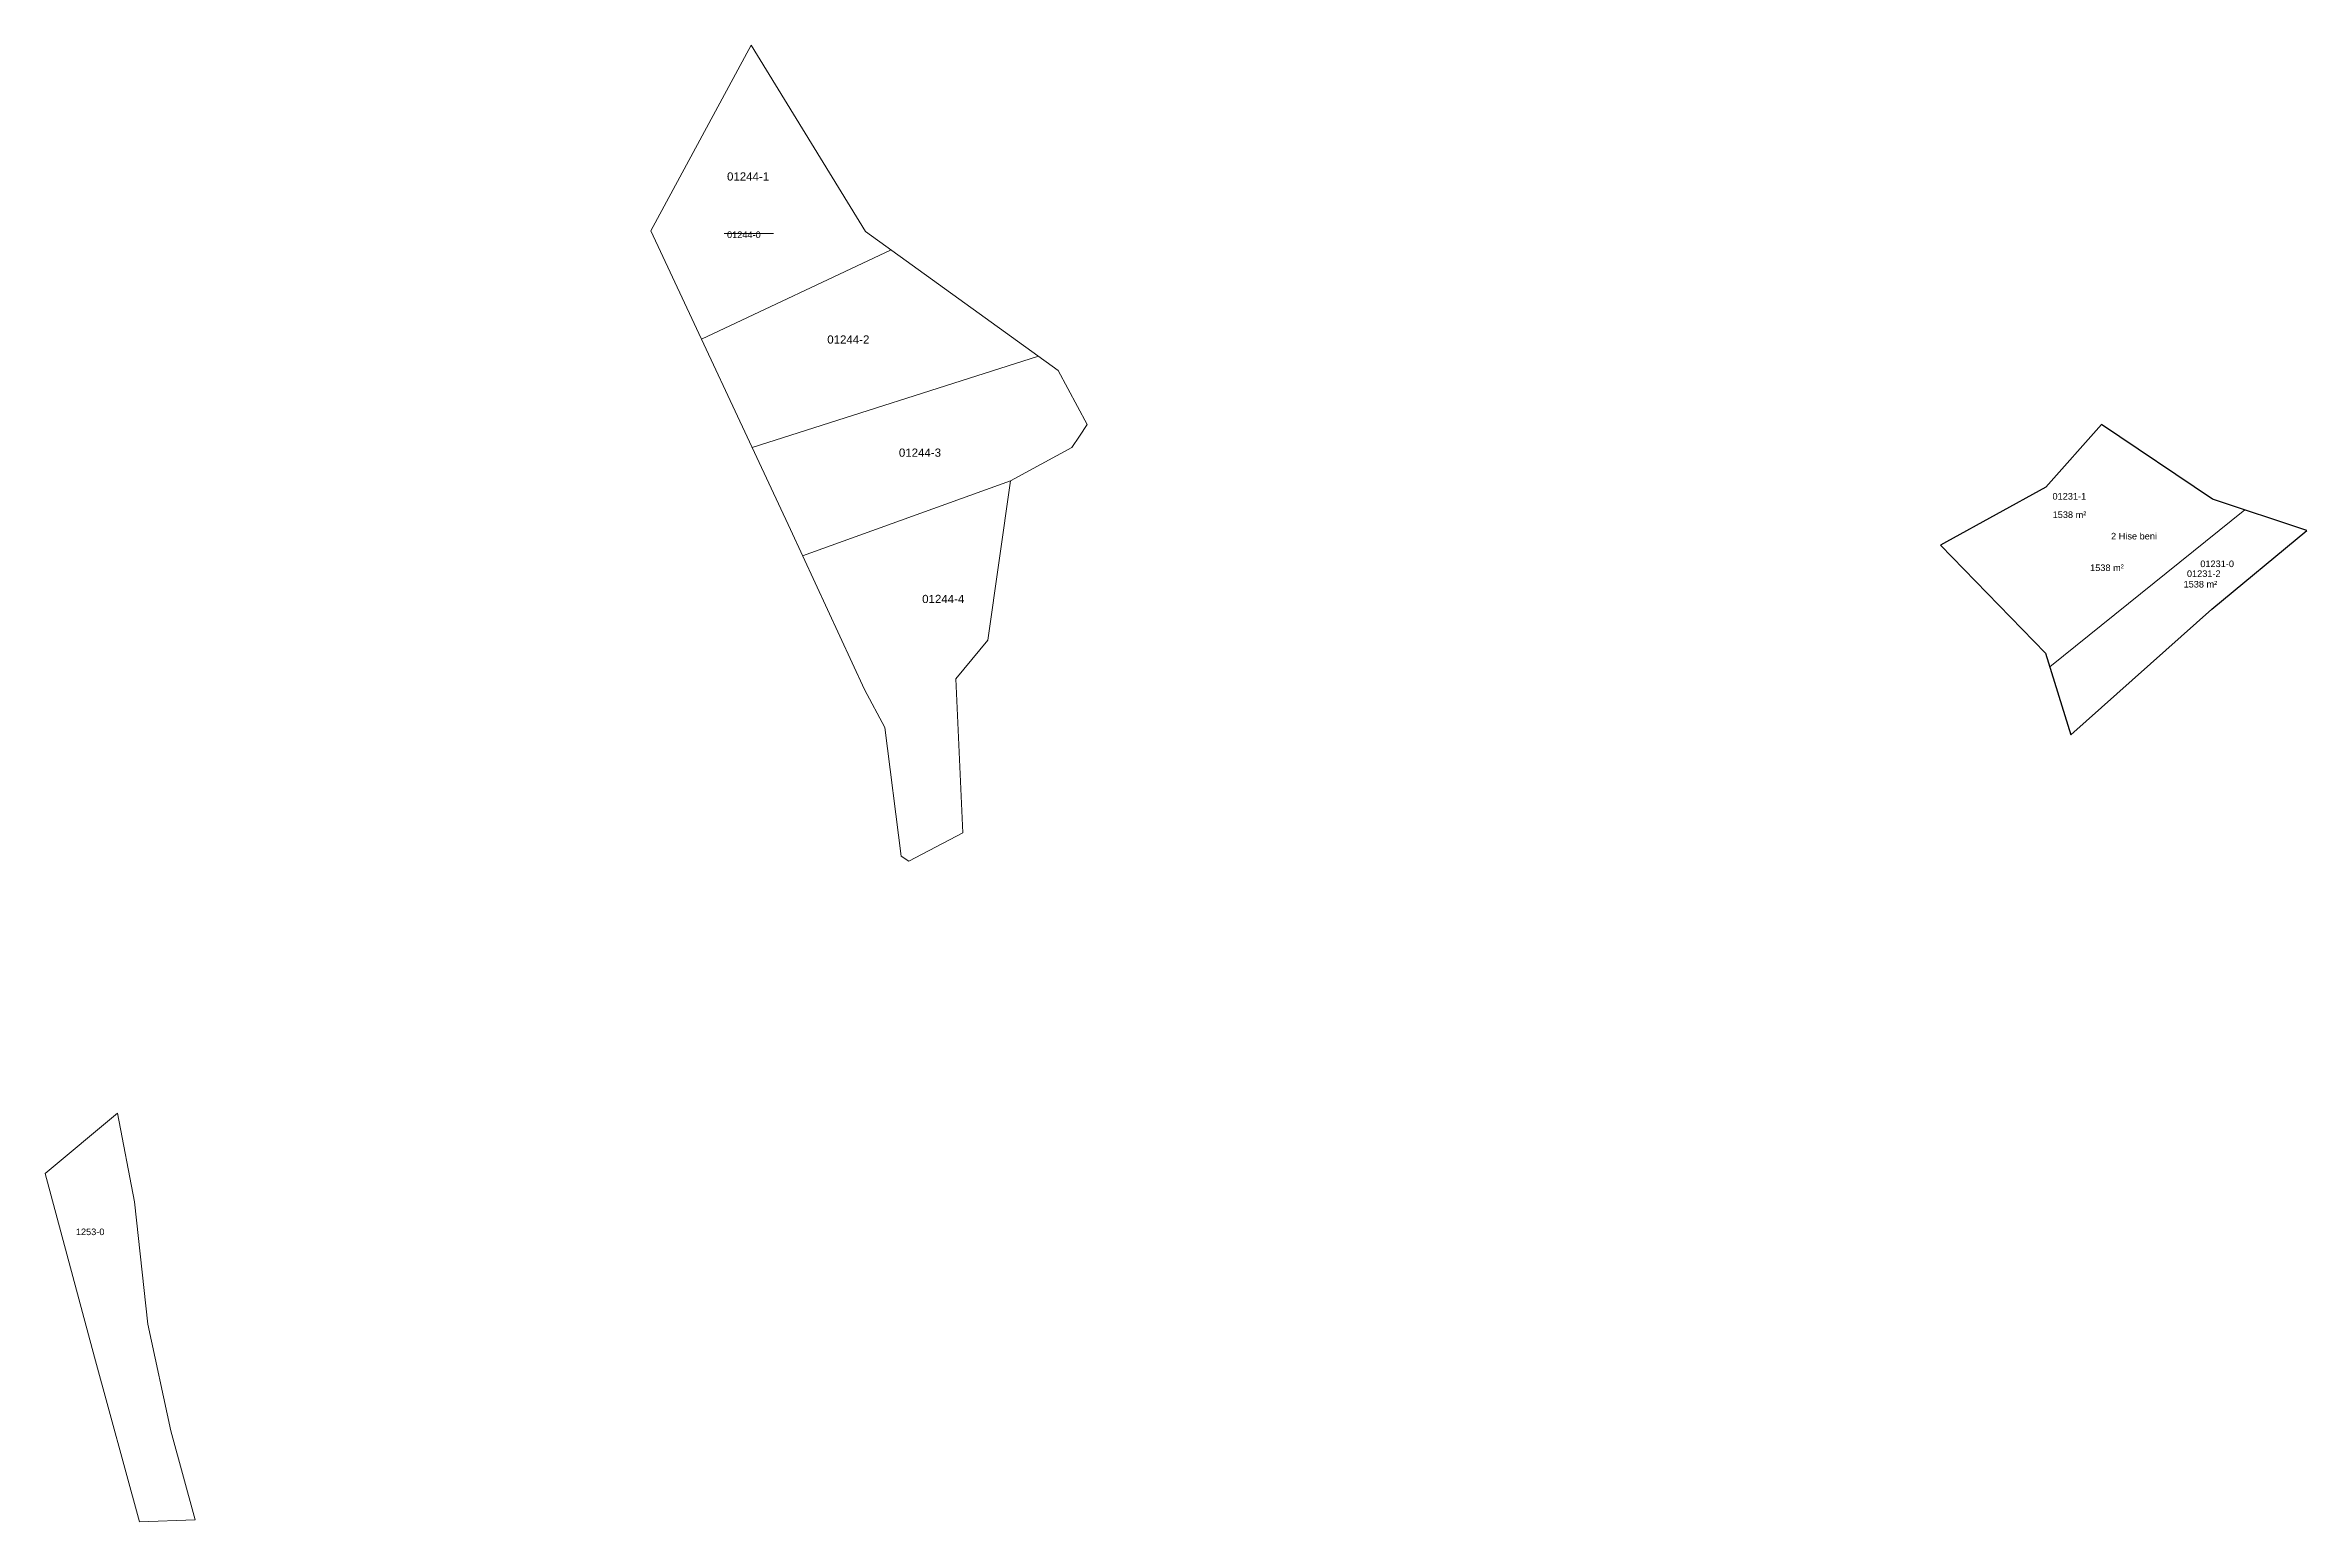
# Model space of a CAD drawing. Header units: metres. Extents: x 7510632 to 7511778, y 4687705 to 4689163.
# Drawn here: x 7510632 to 7511321, y 4687705 to 4688154 of the extents above; entities that cross this region are included whole.
import ezdxf

# ---------------------------------------------------------------- set-up
doc = ezdxf.new("R2010")
doc.units = ezdxf.units.M
for name, color, linetype, lineweight in [('Ndarje e re', 1, 'Continuous', 0), ('Nr Parceles Baze', 7, 'Continuous', 0), ('Nr-Ri', 1, 'Continuous', 0), ('Parcela Baze', 7, 'Continuous', 0)]:
    doc.layers.add(name, color=color, linetype=linetype, lineweight=lineweight)
doc.styles.get("Standard").update_dxf_attribs({"font": 'arial.ttf'})

msp = doc.modelspace()

# ---------------------------------------------------------------- linework, layer by layer
at = {"layer": 'Ndarje e re', "flags": 128}
for points in [[(7510839.09, 4688097.16), (7510854.15, 4688097.16)], [(7510889.95, 4688092.18), (7510832.21, 4688065.02)], [(7510934.82, 4688059.82), (7510847.64, 4688032.09)], [(7510926.3, 4688021.88), (7510863.02, 4687999.13)], [(7511242.64, 4687965.27), (7511302, 4688013.08)]]:
    msp.add_lwpolyline(points, dxfattribs=at)
at = {"layer": 'Parcela Baze', "flags": 128}
for points in [[(7510816.78, 4688097.96), (7510847.34, 4688154.48), (7510882.14, 4688097.81), (7510940.77, 4688055.53), (7510949.58, 4688039.02), (7510947.28, 4688035.54), (7510944.98, 4688032.06), (7510926.3, 4688021.88), (7510919.34, 4687973.41), (7510909.66, 4687961.67), (7510911.73, 4687914.78), (7510895.31, 4687906.19), (7510892.98, 4687907.72), (7510888.02, 4687946.86), (7510881.83, 4687958.41), (7510859.34, 4688007.11), (7510816.78, 4688097.96)], [(7510678.13, 4687705.72), (7510661.16, 4687705.15), (7510647.46, 4687755.21), (7510632.47, 4687811.14), (7510654.47, 4687829.48), (7510659.67, 4687802.5), (7510663.71, 4687765.24), (7510670.74, 4687732.83), (7510678.13, 4687705.72)]]:
    msp.add_lwpolyline(points, dxfattribs=at)
at = {"layer": 'Parcela Baze', "lineweight": -3, "flags": 128}
msp.add_lwpolyline([(7511292.18, 4688016.34), (7511258.41, 4688039.04), (7511241.37, 4688020.01), (7511211.14, 4688003.33), (7511209.38, 4688002.36), (7511241.35, 4687969.45), (7511248.99, 4687944.61), (7511291.92, 4687982.84), (7511320.84, 4688006.8)], close=True, dxfattribs=at)

# ---------------------------------------------------------------- texts
at = {"layer": 'Ndarje e re'}
for s, p in [('01231-1', (7511243.45, 4688016.22)), ('1538 m²', (7511243.49, 4688010.62)), ('2 Hise beni', (7511261.27, 4688004.09)), ('1538 m²', (7511254.9, 4687994.47)), ('01231-2', (7511284.37, 4687992.67)), ('1538 m²', (7511283.34, 4687989.46))]:
    msp.add_text(s, height=2, dxfattribs=at).set_placement(p)
at = {"layer": 'Nr Parceles Baze'}
for s, p in [('01244-0', (7510840, 4688095.82)), ('01231-0', (7511288.44, 4687995.67)), ('1253-0', (7510641.8, 4687792.38))]:
    msp.add_text(s, height=2, dxfattribs=at).set_placement(p)
at = {"layer": 'Nr-Ri'}
for s, p in [('01244-1', (7510840, 4688113.3)), ('01244-2', (7510870.51, 4688063.68)), ('01244-3', (7510892.32, 4688029.25)), ('01244-4', (7510899.4, 4687984.73))]:
    msp.add_text(s, height=2.5, dxfattribs=at).set_placement(p)

doc.saveas('drawing.dxf')
